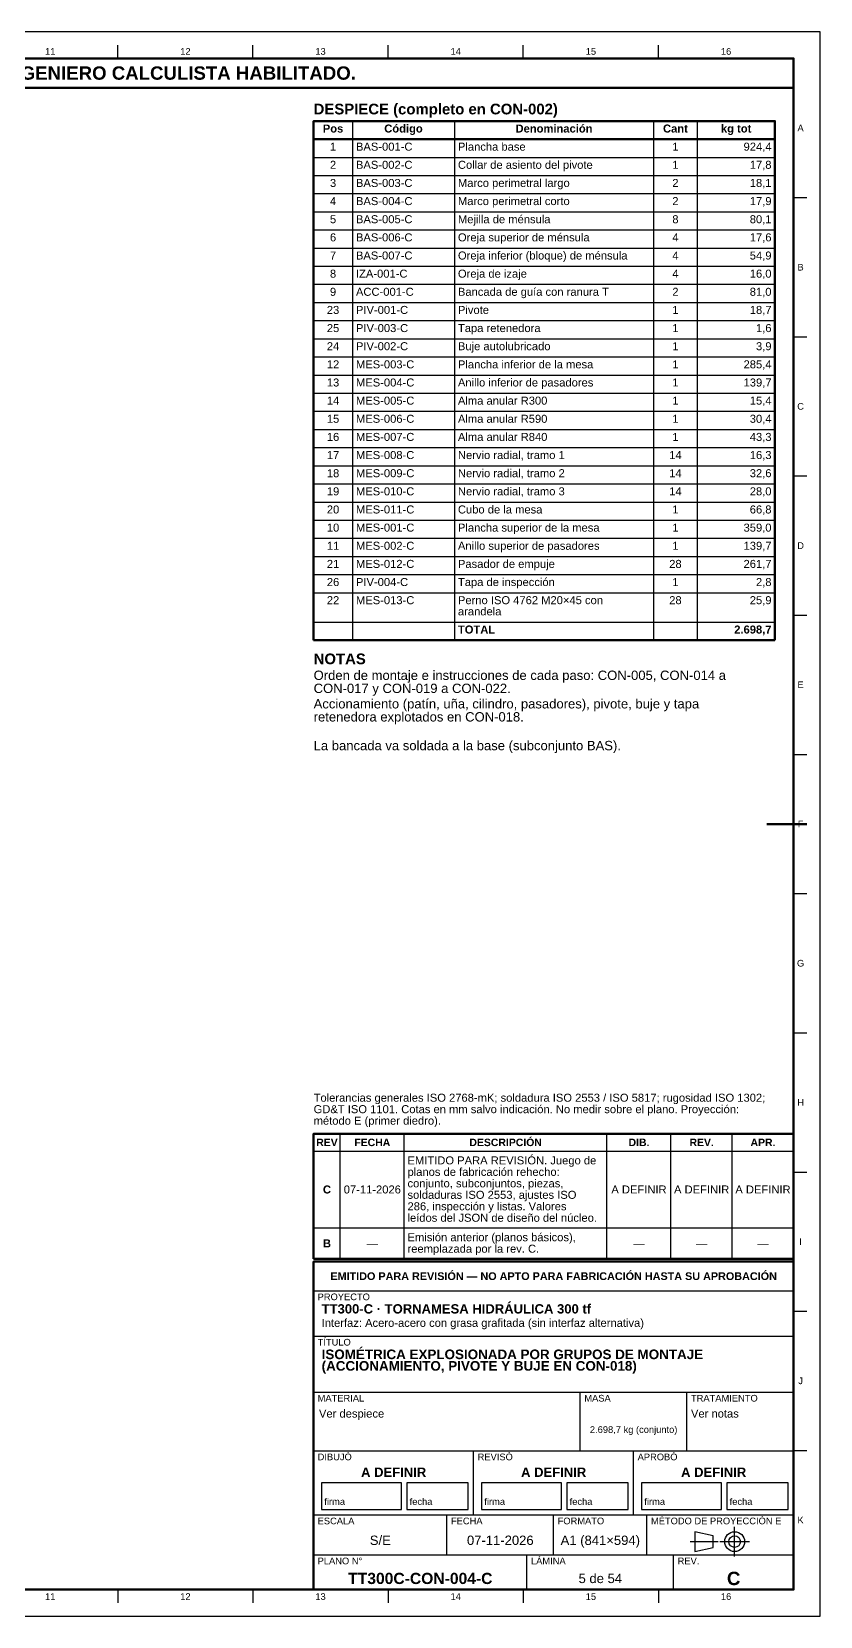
# Model space of a CAD drawing. Header units: millimetres. Extents: x 0 to 841, y 0 to 594.
# Drawn here: x 545 to 841, y 0 to 594 of the extents above; entities that cross this region are included whole.
import ezdxf
from ezdxf.enums import TextEntityAlignment as Align

# ---------------------------------------------------------------- set-up
doc = ezdxf.new("R2010")
doc.units = ezdxf.units.MM
doc.linetypes.add('EJE', pattern=[31, 20, -4, 3, -4])
for name, color, linetype, lineweight in [('EJE', 7, 'EJE', 25), ('FINA', 7, 'CONTINUOUS', 25), ('MARCO', 7, 'CONTINUOUS', 70), ('TXT', 7, 'CONTINUOUS', 25), ('VIS', 7, 'CONTINUOUS', 50)]:
    doc.layers.add(name, color=color, linetype=linetype, lineweight=lineweight)
doc.styles.add('STD', font='LiberationSans-Regular.ttf')
doc.styles.add('STDB', font='LiberationSans-Bold.ttf')

msp = doc.modelspace()

# ---------------------------------------------------------------- linework, layer by layer
at = {"layer": 'EJE'}
for p, q in [((808.88, 22.42), (808.88, 33.58)), ((792.14, 28), (802.68, 28)), ((803.3, 28), (814.46, 28))]:
    msp.add_line(p, q, dxfattribs=at)
at = {"layer": 'FINA'}
for p, q in [((577.56, 584), (577.56, 589)), ((628.25, 584), (628.25, 589)), ((678.94, 584), (678.94, 589)), ((729.62, 584), (729.62, 589)), ((780.31, 584), (780.31, 589)), ((665.57, 560.5), (665.57, 365.9)), ((703.81, 560.5), (703.81, 365.9)), ((778.47, 560.5), (778.47, 365.9)), ((794.86, 560.5), (794.86, 365.9)), ((651, 553.7), (824, 553.7)), ((651, 546.9), (824, 546.9)), ((651, 540.1), (824, 540.1)), ((651, 533.3), (824, 533.3)), ((831, 531.82), (836, 531.82)), ((651, 526.5), (824, 526.5)), ((651, 519.7), (824, 519.7)), ((651, 512.9), (824, 512.9)), ((651, 506.1), (824, 506.1)), ((651, 499.3), (824, 499.3)), ((651, 492.5), (824, 492.5)), ((651, 485.7), (824, 485.7)), ((651, 478.9), (824, 478.9)), ((831, 479.64), (836, 479.64)), ((651, 472.1), (824, 472.1)), ((651, 465.3), (824, 465.3)), ((651, 458.5), (824, 458.5)), ((651, 451.7), (824, 451.7)), ((651, 444.9), (824, 444.9)), ((651, 438.1), (824, 438.1)), ((651, 431.3), (824, 431.3)), ((651, 424.5), (824, 424.5)), ((831, 427.45), (836, 427.45)), ((651, 417.7), (824, 417.7)), ((651, 410.9), (824, 410.9)), ((651, 404.1), (824, 404.1)), ((651, 397.3), (824, 397.3)), ((651, 390.5), (824, 390.5)), ((651, 383.7), (824, 383.7)), ((831, 375.27), (836, 375.27)), ((651, 372.7), (824, 372.7)), ((831, 323.09), (836, 323.09)), ((831, 270.91), (836, 270.91)), ((831, 218.73), (836, 218.73)), ((661, 134), (661, 180.9)), ((685, 134), (685, 180.9)), ((761, 134), (761, 180.9)), ((785, 134), (785, 180.9)), ((808, 134), (808, 180.9)), ((651, 174.4), (831, 174.4)), ((831, 166.55), (836, 166.55)), ((651, 145.6), (831, 145.6)), ((651, 134), (831, 134)), ((651, 133), (831, 133)), ((651, 122), (831, 122)), ((831, 114.36), (836, 114.36)), ((651, 105), (831, 105)), ((651, 84), (831, 84)), ((751, 62), (751, 84)), ((791, 62), (791, 84)), ((651, 62), (831, 62)), ((711, 38), (711, 62)), ((771, 38), (771, 62)), ((831, 62.18), (836, 62.18)), ((651, 38), (831, 38)), ((701, 23), (701, 38)), ((741, 23), (741, 38)), ((776, 23), (776, 38)), ((651, 23), (831, 23)), ((731, 10), (731, 23)), ((786, 10), (786, 23)), ((577.56, 10), (577.56, 5)), ((628.25, 10), (628.25, 5)), ((678.94, 10), (678.94, 5)), ((729.62, 10), (729.62, 5)), ((780.31, 10), (780.31, 5))]:
    msp.add_line(p, q, dxfattribs=at)
for points in [[(0, 0), (841, 0), (841, 594), (0, 594)], [(654, 40), (684, 40), (684, 50), (654, 50)], [(686, 40), (709, 40), (709, 50), (686, 50)], [(714, 40), (744, 40), (744, 50), (714, 50)], [(746, 40), (769, 40), (769, 50), (746, 50)], [(774, 40), (804, 40), (804, 50), (774, 50)], [(806, 40), (829, 40), (829, 50), (806, 50)], [(794, 24.28), (800.82, 25.83), (800.82, 30.17), (794, 31.72)]]:
    msp.add_lwpolyline(points, close=True, dxfattribs=at)
for radius in [3.72, 2.17]:
    msp.add_circle((808.88, 28), radius, dxfattribs=at)
at = {"layer": 'MARCO'}
msp.add_line((836, 297), (821, 297), dxfattribs=at)
for points in [[(20, 10), (831, 10), (831, 584), (20, 584)], [(20, 573), (831, 573), (831, 584), (20, 584)], [(651, 134), (831, 134), (831, 180.9), (651, 180.9)], [(651, 10), (831, 10), (831, 133), (651, 133)]]:
    msp.add_lwpolyline(points, close=True, dxfattribs=at)
at = {"layer": 'VIS'}
for p, q in [((651, 560.5), (651, 365.9)), ((824, 560.5), (824, 365.9)), ((651, 365.9), (824, 365.9))]:
    msp.add_line(p, q, dxfattribs=at)
msp.add_lwpolyline([(651, 553.7), (824, 553.7), (824, 560.5), (651, 560.5)], close=True, dxfattribs=at)

# ---------------------------------------------------------------- texts
at = {"layer": 'TXT'}
for s, height, style, p in [('ESTOS PLANOS NO SON VÁLIDOS PARA FABRICACIÓN HASTA SU REVISIÓN Y APROBACIÓN POR UN INGENIERO CALCULISTA HABILITADO.', 5, 'STDB', (425.5, 578.5)), ('11', 2.5, 'STD', (552.22, 586.6)), ('12', 2.5, 'STD', (602.91, 586.6)), ('13', 2.5, 'STD', (653.59, 586.6)), ('14', 2.5, 'STD', (704.28, 586.6)), ('15', 2.5, 'STD', (754.97, 586.6)), ('16', 2.5, 'STD', (805.66, 586.6)), ('Pos', 3, 'STDB', (658.28, 557.7)), ('Código', 3, 'STDB', (684.69, 557.7)), ('Denominación', 3, 'STDB', (741.14, 557.7)), ('Cant', 3, 'STDB', (786.67, 557.7)), ('kg tot', 3, 'STDB', (809.43, 557.7)), ('A', 2.5, 'STD', (833.6, 557.91)), ('1', 3, 'STD', (658.28, 550.9)), ('1', 3, 'STD', (786.67, 550.9)), ('2', 3, 'STD', (658.28, 544.1)), ('1', 3, 'STD', (786.67, 544.1)), ('3', 3, 'STD', (658.28, 537.3)), ('2', 3, 'STD', (786.67, 537.3)), ('4', 3, 'STD', (658.28, 530.5)), ('2', 3, 'STD', (786.67, 530.5)), ('5', 3, 'STD', (658.28, 523.7)), ('8', 3, 'STD', (786.67, 523.7)), ('6', 3, 'STD', (658.28, 516.9)), ('4', 3, 'STD', (786.67, 516.9)), ('7', 3, 'STD', (658.28, 510.1)), ('4', 3, 'STD', (786.67, 510.1)), ('B', 2.5, 'STD', (833.6, 505.73)), ('8', 3, 'STD', (658.28, 503.3)), ('4', 3, 'STD', (786.67, 503.3)), ('9', 3, 'STD', (658.28, 496.5)), ('2', 3, 'STD', (786.67, 496.5)), ('23', 3, 'STD', (658.28, 489.7)), ('1', 3, 'STD', (786.67, 489.7)), ('25', 3, 'STD', (658.28, 482.9)), ('1', 3, 'STD', (786.67, 482.9)), ('24', 3, 'STD', (658.28, 476.1)), ('1', 3, 'STD', (786.67, 476.1)), ('12', 3, 'STD', (658.28, 469.3)), ('1', 3, 'STD', (786.67, 469.3)), ('13', 3, 'STD', (658.28, 462.5)), ('1', 3, 'STD', (786.67, 462.5)), ('14', 3, 'STD', (658.28, 455.7)), ('1', 3, 'STD', (786.67, 455.7)), ('C', 2.5, 'STD', (833.6, 453.55)), ('15', 3, 'STD', (658.28, 448.9)), ('1', 3, 'STD', (786.67, 448.9)), ('16', 3, 'STD', (658.28, 442.1)), ('1', 3, 'STD', (786.67, 442.1)), ('17', 3, 'STD', (658.28, 435.3)), ('14', 3, 'STD', (786.67, 435.3)), ('18', 3, 'STD', (658.28, 428.5)), ('14', 3, 'STD', (786.67, 428.5)), ('19', 3, 'STD', (658.28, 421.7)), ('14', 3, 'STD', (786.67, 421.7)), ('20', 3, 'STD', (658.28, 414.9)), ('1', 3, 'STD', (786.67, 414.9)), ('10', 3, 'STD', (658.28, 408.1)), ('1', 3, 'STD', (786.67, 408.1)), ('11', 3, 'STD', (658.28, 401.3)), ('1', 3, 'STD', (786.67, 401.3)), ('D', 2.5, 'STD', (833.6, 401.36)), ('21', 3, 'STD', (658.28, 394.5)), ('28', 3, 'STD', (786.67, 394.5)), ('26', 3, 'STD', (658.28, 387.7)), ('1', 3, 'STD', (786.67, 387.7)), ('22', 3, 'STD', (658.28, 380.9)), ('28', 3, 'STD', (786.67, 380.9)), ('E', 2.5, 'STD', (833.6, 349.18)), ('F', 2.5, 'STD', (833.6, 297)), ('G', 2.5, 'STD', (833.6, 244.82)), ('H', 2.5, 'STD', (833.6, 192.64)), ('REV', 2.8, 'STDB', (656, 177.65)), ('FECHA', 2.8, 'STDB', (673, 177.65)), ('DESCRIPCIÓN', 2.8, 'STDB', (723, 177.65)), ('DIB.', 2.8, 'STDB', (773, 177.65)), ('REV.', 2.8, 'STDB', (796.5, 177.65)), ('APR.', 2.8, 'STDB', (819.5, 177.65)), ('C', 3, 'STDB', (656, 160)), ('07-11-2026', 3, 'STD', (673, 160)), ('A DEFINIR', 3, 'STD', (773, 160)), ('A DEFINIR', 3, 'STD', (796.5, 160)), ('A DEFINIR', 3, 'STD', (819.5, 160)), ('B', 3, 'STDB', (656, 139.8)), ('—', 3, 'STD', (673, 139.8)), ('—', 3, 'STD', (773, 139.8)), ('—', 3, 'STD', (796.5, 139.8)), ('—', 3, 'STD', (819.5, 139.8)), ('I', 2.5, 'STD', (833.6, 140.45)), ('EMITIDO PARA REVISIÓN — NO APTO PARA FABRICACIÓN HASTA SU APROBACIÓN', 2.9, 'STDB', (741, 127.5)), ('J', 2.5, 'STD', (833.6, 88.27)), ('2.698,7 kg (conjunto)', 2.5, 'STD', (771, 70)), ('A DEFINIR', 3.5, 'STDB', (681, 54)), ('A DEFINIR', 3.5, 'STDB', (741, 54)), ('A DEFINIR', 3.5, 'STDB', (801, 54)), ('K', 2.5, 'STD', (833.6, 36.09)), ('S/E', 3.5, 'STD', (676, 28.5)), ('07-11-2026', 3.5, 'STD', (721, 28.5)), ('A1 (841×594)', 3.5, 'STD', (758.5, 28.5)), ('TT300C-CON-004-C', 4.2, 'STDB', (691, 14.2)), ('5 de 54', 3.5, 'STD', (758.5, 14.2)), ('C', 5, 'STDB', (808.5, 14.2)), ('11', 2.5, 'STD', (552.22, 7.4)), ('12', 2.5, 'STD', (602.91, 7.4)), ('13', 2.5, 'STD', (653.59, 7.4)), ('14', 2.5, 'STD', (704.28, 7.4)), ('15', 2.5, 'STD', (754.97, 7.4)), ('16', 2.5, 'STD', (805.66, 7.4))]:
    msp.add_text(s, height=height, dxfattribs=dict(at, style=style)).set_placement(p, align=Align.MIDDLE_CENTER)
for s, height, style, p in [('DESPIECE (completo en CON-002)', 4, 'STDB', (651, 567)), ('NOTAS', 4, 'STDB', (651, 360.9)), ('Orden de montaje e instrucciones de cada paso: CON-005, CON-014 a', 3.5, 'STD', (651, 354.5)), ('CON-017 y CON-019 a CON-022.', 3.5, 'STD', (651, 349.6)), ('Accionamiento (patín, uña, cilindro, pasadores), pivote, buje y tapa', 3.5, 'STD', (651, 343.82)), ('retenedora explotados en CON-018.', 3.5, 'STD', (651, 338.92)), ('La bancada va soldada a la base (subconjunto BAS).', 3.5, 'STD', (651, 328.15)), ('EMITIDO PARA REVISIÓN. Juego de', 3, 'STD', (686.2, 172.4)), ('planos de fabricación rehecho:', 3, 'STD', (686.2, 168.1)), ('conjunto, subconjuntos, piezas,', 3, 'STD', (686.2, 163.8)), ('soldaduras ISO 2553, ajustes ISO', 3, 'STD', (686.2, 159.5)), ('286, inspección y listas. Valores', 3, 'STD', (686.2, 155.2)), ('leídos del JSON de diseño del núcleo.', 3, 'STD', (686.2, 150.9)), ('Emisión anterior (planos básicos),', 3, 'STD', (686.2, 143.6)), ('reemplazada por la rev. C.', 3, 'STD', (686.2, 139.3)), ('PROYECTO', 2.5, 'STD', (652.5, 121)), ('TT300-C · TORNAMESA HIDRÁULICA 300 tf', 3.5, 'STDB', (654, 117)), ('Interfaz: Acero-acero con grasa grafitada (sin interfaz alternativa)', 3, 'STD', (654, 111.5)), ('TÍTULO', 2.5, 'STD', (652.5, 104)), ('ISOMÉTRICA EXPLOSIONADA POR GRUPOS DE MONTAJE', 3.6, 'STDB', (654, 100)), ('(ACCIONAMIENTO, PIVOTE Y BUJE EN CON-018)', 3.6, 'STDB', (654, 95.68)), ('MATERIAL', 2.5, 'STD', (652.5, 83)), ('Ver despiece', 3, 'STD', (653, 77.5)), ('MASA', 2.5, 'STD', (752.5, 83)), ('Ver notas', 3, 'STD', (792.5, 77.5)), ('TRATAMIENTO', 2.5, 'STD', (792.5, 83)), ('DIBUJÓ', 2.5, 'STD', (652.5, 61)), ('REVISÓ', 2.5, 'STD', (712.5, 61)), ('APROBÓ', 2.5, 'STD', (772.5, 61)), ('ESCALA', 2.5, 'STD', (652.5, 37)), ('FECHA', 2.5, 'STD', (702.5, 37)), ('FORMATO', 2.5, 'STD', (742.5, 37)), ('MÉTODO DE PROYECCIÓN E', 2.5, 'STD', (777.5, 37)), ('PLANO N°', 2.5, 'STD', (652.5, 22)), ('LÁMINA', 2.5, 'STD', (732.5, 22)), ('REV.', 2.5, 'STD', (787.5, 22))]:
    msp.add_text(s, height=height, dxfattribs=dict(at, style=style)).set_placement(p, align=Align.TOP_LEFT)
for s, style, p in [('BAS-001-C', 'STD', (666.87, 550.9)), ('Plancha base', 'STD', (705.11, 550.9)), ('BAS-002-C', 'STD', (666.87, 544.1)), ('Collar de asiento del pivote', 'STD', (705.11, 544.1)), ('BAS-003-C', 'STD', (666.87, 537.3)), ('Marco perimetral largo', 'STD', (705.11, 537.3)), ('BAS-004-C', 'STD', (666.87, 530.5)), ('Marco perimetral corto', 'STD', (705.11, 530.5)), ('BAS-005-C', 'STD', (666.87, 523.7)), ('Mejilla de ménsula', 'STD', (705.11, 523.7)), ('BAS-006-C', 'STD', (666.87, 516.9)), ('Oreja superior de ménsula', 'STD', (705.11, 516.9)), ('BAS-007-C', 'STD', (666.87, 510.1)), ('Oreja inferior (bloque) de ménsula', 'STD', (705.11, 510.1)), ('Oreja de izaje', 'STD', (705.11, 503.3)), ('IZA-001-C', 'STD', (666.87, 503.3)), ('ACC-001-C', 'STD', (666.87, 496.5)), ('Bancada de guía con ranura T', 'STD', (705.11, 496.5)), ('PIV-001-C', 'STD', (666.87, 489.7)), ('Pivote', 'STD', (705.11, 489.7)), ('PIV-003-C', 'STD', (666.87, 482.9)), ('Tapa retenedora', 'STD', (705.11, 482.9)), ('PIV-002-C', 'STD', (666.87, 476.1)), ('Buje autolubricado', 'STD', (705.11, 476.1)), ('MES-003-C', 'STD', (666.87, 469.3)), ('Plancha inferior de la mesa', 'STD', (705.11, 469.3)), ('MES-004-C', 'STD', (666.87, 462.5)), ('Anillo inferior de pasadores', 'STD', (705.11, 462.5)), ('MES-005-C', 'STD', (666.87, 455.7)), ('Alma anular R300', 'STD', (705.11, 455.7)), ('MES-006-C', 'STD', (666.87, 448.9)), ('Alma anular R590', 'STD', (705.11, 448.9)), ('MES-007-C', 'STD', (666.87, 442.1)), ('Alma anular R840', 'STD', (705.11, 442.1)), ('MES-008-C', 'STD', (666.87, 435.3)), ('Nervio radial, tramo 1', 'STD', (705.11, 435.3)), ('MES-009-C', 'STD', (666.87, 428.5)), ('Nervio radial, tramo 2', 'STD', (705.11, 428.5)), ('MES-010-C', 'STD', (666.87, 421.7)), ('Nervio radial, tramo 3', 'STD', (705.11, 421.7)), ('MES-011-C', 'STD', (666.87, 414.9)), ('Cubo de la mesa', 'STD', (705.11, 414.9)), ('MES-001-C', 'STD', (666.87, 408.1)), ('Plancha superior de la mesa', 'STD', (705.11, 408.1)), ('MES-002-C', 'STD', (666.87, 401.3)), ('Anillo superior de pasadores', 'STD', (705.11, 401.3)), ('MES-012-C', 'STD', (666.87, 394.5)), ('Pasador de empuje', 'STD', (705.11, 394.5)), ('PIV-004-C', 'STD', (666.87, 387.7)), ('Tapa de inspección', 'STD', (705.11, 387.7)), ('MES-013-C', 'STD', (666.87, 380.9)), ('Perno ISO 4762 M20×45 con', 'STD', (705.11, 380.9)), ('arandela', 'STD', (705.11, 376.7)), ('TOTAL', 'STDB', (705.11, 369.9))]:
    msp.add_text(s, height=3, dxfattribs=dict(at, style=style)).set_placement(p, align=Align.MIDDLE_LEFT)
for s, style, p in [('924,4', 'STD', (822.7, 550.9)), ('17,8', 'STD', (822.7, 544.1)), ('18,1', 'STD', (822.7, 537.3)), ('17,9', 'STD', (822.7, 530.5)), ('80,1', 'STD', (822.7, 523.7)), ('17,6', 'STD', (822.7, 516.9)), ('54,9', 'STD', (822.7, 510.1)), ('16,0', 'STD', (822.7, 503.3)), ('81,0', 'STD', (822.7, 496.5)), ('18,7', 'STD', (822.7, 489.7)), ('1,6', 'STD', (822.7, 482.9)), ('3,9', 'STD', (822.7, 476.1)), ('285,4', 'STD', (822.7, 469.3)), ('139,7', 'STD', (822.7, 462.5)), ('15,4', 'STD', (822.7, 455.7)), ('30,4', 'STD', (822.7, 448.9)), ('43,3', 'STD', (822.7, 442.1)), ('16,3', 'STD', (822.7, 435.3)), ('32,6', 'STD', (822.7, 428.5)), ('28,0', 'STD', (822.7, 421.7)), ('66,8', 'STD', (822.7, 414.9)), ('359,0', 'STD', (822.7, 408.1)), ('139,7', 'STD', (822.7, 401.3)), ('261,7', 'STD', (822.7, 394.5)), ('2,8', 'STD', (822.7, 387.7)), ('25,9', 'STD', (822.7, 380.9)), ('2.698,7', 'STDB', (822.7, 369.9))]:
    msp.add_text(s, height=3, dxfattribs=dict(at, style=style)).set_placement(p, align=Align.MIDDLE_RIGHT)
at = {"layer": 'TXT', "style": 'STD'}
for s, height, p in [('Tolerancias generales ISO 2768-mK; soldadura ISO 2553 / ISO 5817; rugosidad ISO 1302;', 3, (651, 192)), ('GD&T ISO 1101. Cotas en mm salvo indicación. No medir sobre el plano. Proyección:', 3, (651, 187.7)), ('método E (primer diedro).', 3, (651, 183.4)), ('firma', 2.5, (655, 41)), ('fecha', 2.5, (687, 41)), ('firma', 2.5, (715, 41)), ('fecha', 2.5, (747, 41)), ('firma', 2.5, (775, 41)), ('fecha', 2.5, (807, 41))]:
    msp.add_text(s, height=height, dxfattribs=at).set_placement(p, align=Align.BOTTOM_LEFT)

doc.saveas('drawing.dxf')
